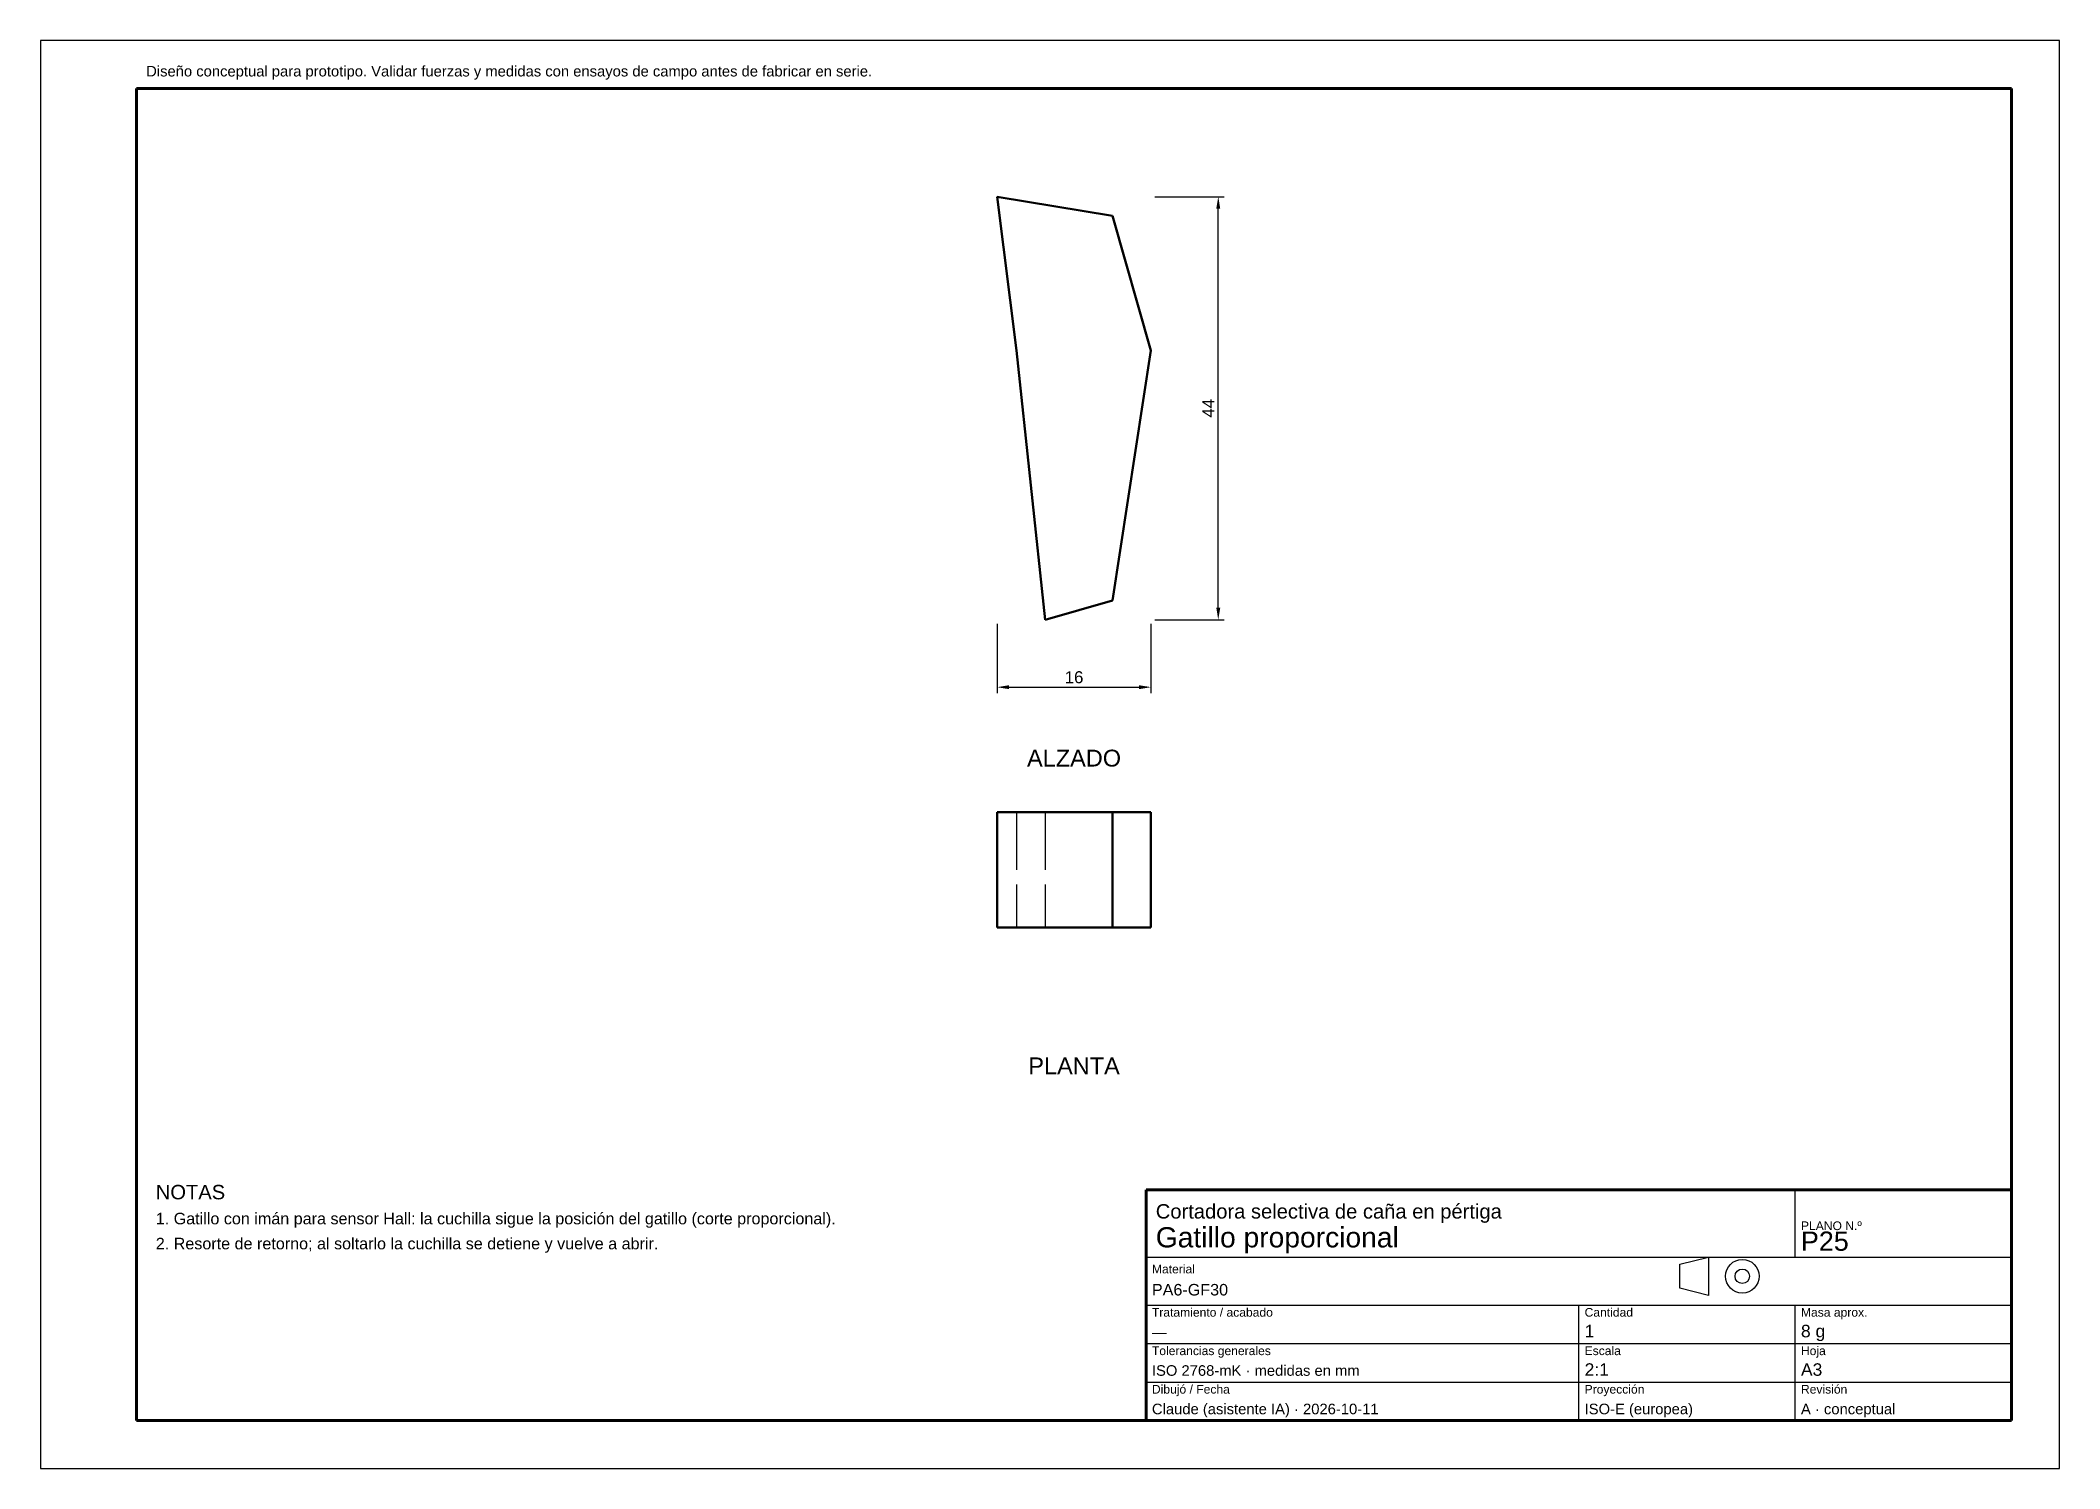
# Model space of a CAD drawing. Header units: millimetres. Extents: x 0 to 210, y 0 to 148.
import ezdxf
from ezdxf.enums import TextEntityAlignment as Align

# ---------------------------------------------------------------- set-up
doc = ezdxf.new("R2010")
doc.units = ezdxf.units.MM
doc.header["$LTSCALE"] = 0.5
doc.linetypes.add('ACAD_ISO02W100', pattern=[15, 12, -3])
for name, color, linetype, lineweight in [('COTAS', 4, 'Continuous', 18), ('MARCO', 7, 'Continuous', 70), ('OCULTAS', 8, 'ACAD_ISO02W100', 25), ('TEXTO', 7, 'Continuous', 25), ('VISIBLE', 7, 'Continuous', 50)]:
    doc.layers.add(name, color=color, linetype=linetype, lineweight=lineweight)
doc.styles.get("Standard").update_dxf_attribs({"font": 'arial.ttf'})
doc.dimstyles.new('ISO25', dxfattribs={"dimscale": 0.5, "dimtxt": 2.5, "dimasz": 2.5, "dimexe": 1.25, "dimexo": 0.8, "dimgap": 0.8, "dimtad": 1, "dimdec": 1, "dimtxsty": 'Standard', "dimcen": 2.5, "dimclrd": 4, "dimclre": 4, "dimclrt": 7, "dimazin": 3, "dimtfac": 1, "dimtmove": 0, "dimatfit": 3})

msp = doc.modelspace()

# ---------------------------------------------------------------- linework, layer by layer
at = {"layer": 'MARCO'}
for p, q in [((205, 143.5), (10, 143.5)), ((10, 143.5), (10, 5)), ((205, 5), (205, 143.5)), ((205, 29), (115, 29)), ((115, 29), (115, 5)), ((205, 5), (205, 29)), ((10, 5), (205, 5)), ((115, 5), (205, 5))]:
    msp.add_line(p, q, dxfattribs=at)
at = {"layer": 'OCULTAS'}
for p, q in [((99.5, 132.25), (111.5, 130.25)), ((101.5, 116.25), (99.5, 132.25)), ((111.5, 130.25), (115.5, 116.25)), ((104.5, 88.25), (101.5, 116.25)), ((115.5, 116.25), (111.5, 90.25)), ((111.5, 90.25), (104.5, 88.25)), ((101.5, 68.25), (99.5, 68.25)), ((101.5, 68.25), (101.5, 56.25)), ((104.5, 68.25), (101.5, 68.25)), ((104.5, 68.25), (104.5, 56.25)), ((111.5, 68.25), (104.5, 68.25)), ((111.5, 56.25), (111.5, 68.25)), ((115.5, 68.25), (111.5, 68.25)), ((101.5, 56.25), (99.5, 56.25)), ((104.5, 56.25), (101.5, 56.25)), ((111.5, 56.25), (104.5, 56.25)), ((115.5, 56.25), (111.5, 56.25))]:
    msp.add_line(p, q, dxfattribs=at)
at = {"layer": 'TEXTO'}
for p, q in [((210, 148.5), (0, 148.5)), ((0, 148.5), (0, 0)), ((210, 0), (210, 148.5)), ((182.5, 22), (182.5, 29)), ((115, 22), (205, 22)), ((170.5, 21.25), (173.5, 22)), ((170.5, 18.75), (170.5, 21.25)), ((173.5, 22), (173.5, 18)), ((115, 17), (205, 17)), ((160, 5), (160, 17)), ((173.5, 18), (170.5, 18.75)), ((182.5, 5), (182.5, 17)), ((115, 13), (205, 13)), ((115, 9), (205, 9)), ((0, 0), (210, 0))]:
    msp.add_line(p, q, dxfattribs=at)
for radius in [1.75, 0.75]:
    msp.add_circle((177, 20), radius, dxfattribs=at)
at = {"layer": 'VISIBLE'}
for p, q in [((99.5, 132.25), (111.5, 130.25)), ((101.5, 116.25), (99.5, 132.25)), ((111.5, 130.25), (115.5, 116.25)), ((104.5, 88.25), (101.5, 116.25)), ((115.5, 116.25), (111.5, 90.25)), ((111.5, 90.25), (104.5, 88.25)), ((99.5, 68.25), (111.5, 68.25)), ((99.5, 68.25), (99.5, 56.25)), ((111.5, 56.25), (111.5, 68.25)), ((111.5, 68.25), (115.5, 68.25)), ((115.5, 56.25), (115.5, 68.25)), ((99.5, 56.25), (111.5, 56.25)), ((111.5, 56.25), (115.5, 56.25))]:
    msp.add_line(p, q, dxfattribs=at)

# ---------------------------------------------------------------- texts
at = {"layer": 'TEXTO'}
for s, height, p in [('Diseño conceptual para prototipo. Validar fuerzas y medidas con ensayos de campo antes de fabricar en serie.', 1.1, (11, 144.75)), ('NOTAS', 1.5, (12, 28)), ('Cortadora selectiva de caña en pértiga', 1.5, (116, 26)), ('1. Gatillo con imán para sensor Hall: la cuchilla sigue la posición del gatillo (corte proporcional).', 1.2, (12, 25.4)), ('Gatillo proporcional', 2.1, (116, 23)), ('PLANO N.º', 0.9, (183.1, 24.8)), ('2. Resorte de retorno; al soltarlo la cuchilla se detiene y vuelve a abrir.', 1.2, (12, 22.8)), ('P25', 2, (183.1, 22.65)), ('Material', 0.9, (115.6, 20.3)), ('PA6-GF30', 1.2, (115.6, 18)), ('Tratamiento / acabado', 0.9, (115.6, 15.8)), ('Cantidad', 0.9, (160.6, 15.8)), ('1', 1.3, (160.6, 13.65)), ('8 g', 1.3, (183.1, 13.65)), ('Masa aprox.', 0.9, (183.1, 15.8)), ('—', 1.1, (115.6, 13.65)), ('Tolerancias generales', 0.9, (115.6, 11.8)), ('Escala', 0.9, (160.6, 11.8)), ('Hoja', 0.9, (183.1, 11.8)), ('ISO 2768-mK · medidas en mm', 1.1, (115.6, 9.65)), ('2:1', 1.3, (160.6, 9.65)), ('A3', 1.3, (183.1, 9.65)), ('Dibujó / Fecha', 0.9, (115.6, 7.8)), ('Proyección', 0.9, (160.6, 7.8)), ('Revisión', 0.9, (183.1, 7.8)), ('Claude (asistente IA) · 2026-10-11', 1.1, (115.6, 5.65)), ('ISO-E (europea)', 1.1, (160.6, 5.65)), ('A · conceptual', 1.1, (183.1, 5.65))]:
    msp.add_text(s, height=height, dxfattribs=at).set_placement(p)
for s, p in [('ALZADO', (107.5, 74.75)), ('PLANTA', (107.5, 42.75))]:
    msp.add_text(s, height=1.75, dxfattribs=at).set_placement(p, align=Align.TOP_CENTER)

# ---------------------------------------------------------------- dimensions: what is measured, and where the dimension line sits
at = {"layer": 'COTAS'}
msp.add_linear_dim(base=(122.5, 88.25), p1=(115.5, 88.25), p2=(115.5, 132.25), angle=90, dimstyle='ISO25', dxfattribs=at).render()
msp.add_linear_dim(base=(99.5, 81.25), p1=(99.5, 88.25), p2=(115.5, 88.25), dimstyle='ISO25', dxfattribs=at).render()

doc.saveas('drawing.dxf')
